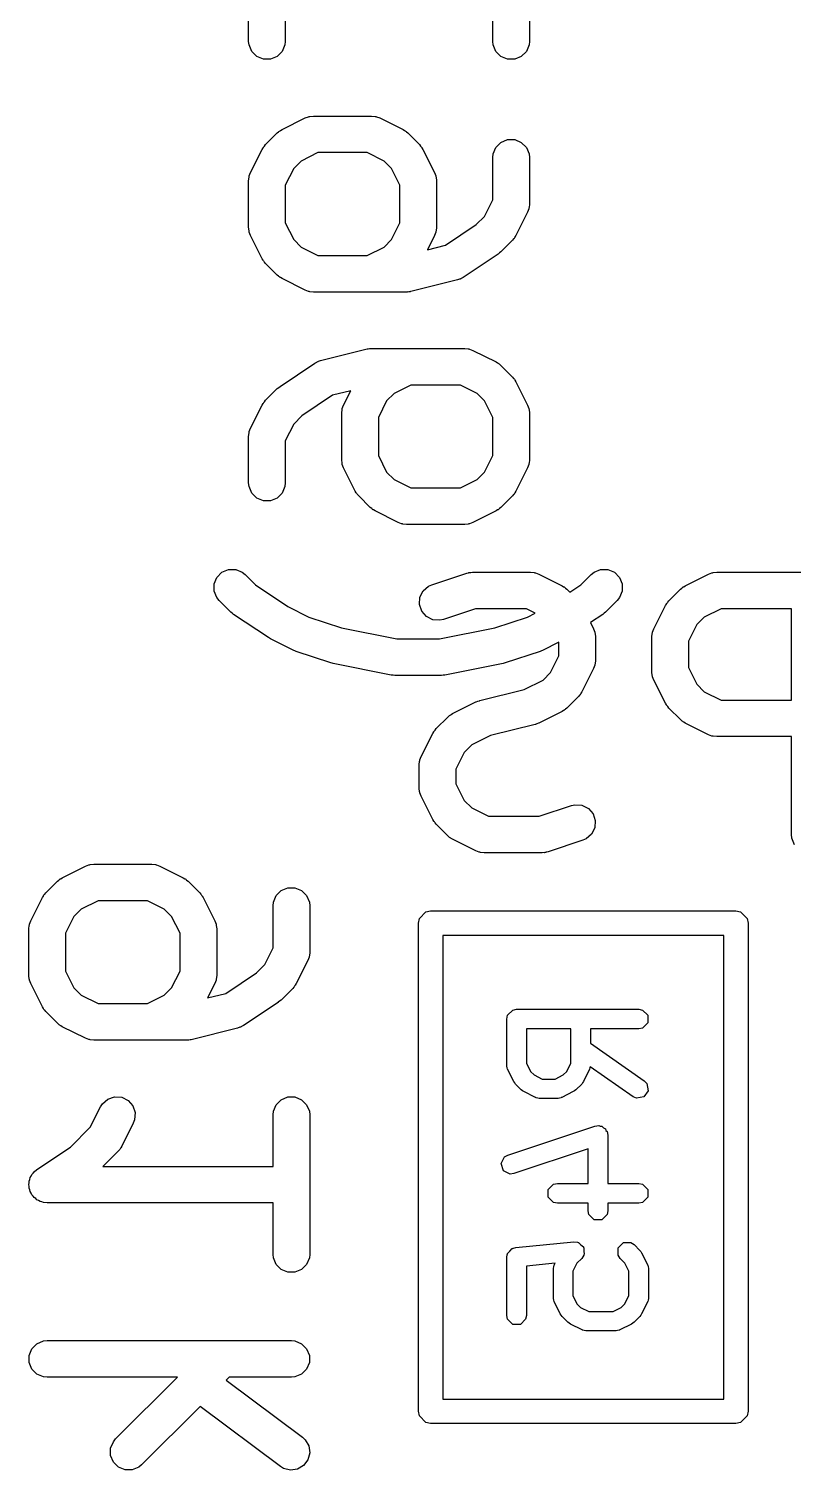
# Model space of a CAD drawing. Header units: inches. Extents: x -2.1 to 1.75, y 0.25 to 2.74.
# Drawn here: x 0.9303 to 1.0535, y 1.2328 to 1.4654 of the extents above; entities that cross this region are included whole.
import ezdxf

# ---------------------------------------------------------------- set-up
doc = ezdxf.new("R2010")
doc.units = ezdxf.units.IN
doc.header["$MEASUREMENT"] = 0
doc.layers.add('BLACK', color=250, linetype='CONTINUOUS')

msp = doc.modelspace()

# ---------------------------------------------------------------- linework, layer by layer
at = {"layer": 'BLACK', "linetype": 'CONTINUOUS'}
for p, q in [((0.9657, 1.46333), (0.9657, 1.48208)), ((1.01098, 1.48208), (1.01098, 1.46333)), ((0.97161, 1.47913), (0.97161, 1.46333)), ((1.00507, 1.46333), (1.00507, 1.47913)), ((0.96576, 1.46276), (0.9657, 1.46333)), ((0.9662, 1.46169), (0.96576, 1.46276)), ((0.97155, 1.46276), (0.97111, 1.46169)), ((0.97161, 1.46333), (0.97155, 1.46276)), ((1.00513, 1.46276), (1.00507, 1.46333)), ((1.00557, 1.46169), (1.00513, 1.46276)), ((1.01092, 1.46276), (1.01048, 1.46169)), ((1.01098, 1.46333), (1.01092, 1.46276)), ((0.96701, 1.46088), (0.9662, 1.46169)), ((0.96808, 1.46044), (0.96701, 1.46088)), ((0.96923, 1.46044), (0.96808, 1.46044)), ((0.97029, 1.46088), (0.96923, 1.46044)), ((0.97111, 1.46169), (0.97029, 1.46088)), ((1.00638, 1.46088), (1.00557, 1.46169)), ((1.00745, 1.46044), (1.00638, 1.46088)), ((1.0086, 1.46044), (1.00745, 1.46044)), ((1.00966, 1.46088), (1.0086, 1.46044)), ((1.01048, 1.46169), (1.00966, 1.46088)), ((0.97483, 1.45098), (0.97537, 1.45118)), ((0.97537, 1.45118), (0.97548, 1.45119)), ((0.97548, 1.45119), (0.97558, 1.45123)), ((0.97558, 1.45123), (0.97615, 1.45129)), ((0.97615, 1.45129), (0.98553, 1.45129)), ((0.98553, 1.45129), (0.9861, 1.45123)), ((0.9861, 1.45123), (0.9862, 1.45119)), ((0.9862, 1.45119), (0.98631, 1.45118)), ((0.98631, 1.45118), (0.98685, 1.45098)), ((0.97054, 1.44874), (0.97059, 1.44879)), ((0.97059, 1.44879), (0.97068, 1.44885)), ((0.97068, 1.44885), (0.97076, 1.44892)), ((0.97076, 1.44892), (0.97084, 1.44895)), ((0.97084, 1.44895), (0.97108, 1.4491)), ((0.97108, 1.4491), (0.97483, 1.45098)), ((0.98685, 1.45098), (0.9906, 1.4491)), ((0.9906, 1.4491), (0.99085, 1.44895)), ((0.99085, 1.44895), (0.99092, 1.44892)), ((0.99092, 1.44892), (0.991, 1.44885)), ((0.991, 1.44885), (0.99109, 1.44879)), ((0.99109, 1.44879), (0.99114, 1.44874)), ((0.9682, 1.4464), (0.96826, 1.44645)), ((0.96826, 1.44645), (0.96844, 1.44667)), ((0.96844, 1.44667), (0.97032, 1.44855)), ((0.97032, 1.44855), (0.97054, 1.44874)), ((0.99114, 1.44874), (0.99136, 1.44855)), ((0.99136, 1.44855), (0.99324, 1.44667)), ((0.99324, 1.44667), (0.99343, 1.44645)), ((0.99343, 1.44645), (0.99348, 1.4464)), ((1.00557, 1.44623), (1.00638, 1.44704)), ((1.00638, 1.44704), (1.00745, 1.44748)), ((1.00745, 1.44748), (1.0086, 1.44748)), ((1.0086, 1.44748), (1.00966, 1.44704)), ((1.00966, 1.44704), (1.01048, 1.44623)), ((0.96601, 1.44216), (0.96789, 1.44591)), ((0.96789, 1.44591), (0.96804, 1.44616)), ((0.96804, 1.44616), (0.96807, 1.44623)), ((0.96807, 1.44623), (0.96814, 1.44631)), ((0.96814, 1.44631), (0.9682, 1.4464)), ((0.97685, 1.44538), (0.97415, 1.44403)), ((0.98483, 1.44538), (0.97685, 1.44538)), ((0.98753, 1.44403), (0.98483, 1.44538)), ((0.99348, 1.4464), (0.99354, 1.44631)), ((0.99354, 1.44631), (0.99361, 1.44623)), ((0.99361, 1.44623), (0.99364, 1.44616)), ((0.99364, 1.44616), (0.99379, 1.44591)), ((0.99379, 1.44591), (0.99567, 1.44216)), ((1.00507, 1.44459), (1.00513, 1.44516)), ((1.00507, 1.43778), (1.00507, 1.44459)), ((1.00513, 1.44516), (1.00557, 1.44623)), ((1.01048, 1.44623), (1.01092, 1.44516)), ((1.01092, 1.44516), (1.01098, 1.44459)), ((1.01098, 1.44459), (1.01098, 1.43709)), ((0.96581, 1.44162), (0.96601, 1.44216)), ((0.97296, 1.44284), (0.97161, 1.44014)), ((0.97415, 1.44403), (0.97296, 1.44284)), ((0.98872, 1.44284), (0.98753, 1.44403)), ((0.99007, 1.44014), (0.98872, 1.44284)), ((0.99567, 1.44216), (0.99587, 1.44162)), ((0.9657, 1.44084), (0.96576, 1.44141)), ((0.9657, 1.43334), (0.9657, 1.44084)), ((0.96576, 1.44141), (0.9658, 1.44151)), ((0.9658, 1.44151), (0.96581, 1.44162)), ((0.97161, 1.44014), (0.97161, 1.43404)), ((0.99007, 1.43404), (0.99007, 1.44014)), ((0.99587, 1.44162), (0.99588, 1.44151)), ((0.99588, 1.44151), (0.99592, 1.44141)), ((0.99592, 1.44141), (0.99598, 1.44084)), ((0.99598, 1.44084), (0.99598, 1.43334)), ((1.00372, 1.43509), (1.00507, 1.43778)), ((1.00239, 1.43376), (1.00372, 1.43509)), ((1.01067, 1.43577), (1.00879, 1.43202)), ((1.01087, 1.43631), (1.01067, 1.43577)), ((1.01088, 1.43641), (1.01087, 1.43631)), ((1.01092, 1.43651), (1.01088, 1.43641)), ((1.01098, 1.43709), (1.01092, 1.43651)), ((0.96576, 1.43276), (0.9657, 1.43334)), ((0.9658, 1.43266), (0.96576, 1.43276)), ((0.96581, 1.43256), (0.9658, 1.43266)), ((0.96601, 1.43202), (0.96581, 1.43256)), ((0.97161, 1.43404), (0.97296, 1.43134)), ((0.98872, 1.43134), (0.99007, 1.43404)), ((0.99587, 1.43256), (0.99567, 1.43202)), ((0.99588, 1.43266), (0.99587, 1.43256)), ((0.99592, 1.43276), (0.99588, 1.43266)), ((0.99598, 1.43334), (0.99592, 1.43276)), ((0.99744, 1.43045), (1.00239, 1.43376)), ((0.96789, 1.42827), (0.96601, 1.43202)), ((0.97296, 1.43134), (0.97415, 1.43014)), ((0.97415, 1.43014), (0.97685, 1.42879)), ((0.98483, 1.42879), (0.98753, 1.43014)), ((0.98753, 1.43014), (0.98872, 1.43134)), ((0.99567, 1.43202), (0.99452, 1.42972)), ((0.99452, 1.42972), (0.99744, 1.43045)), ((1.00824, 1.43125), (1.00636, 1.42938)), ((1.00842, 1.43148), (1.00824, 1.43125)), ((1.00848, 1.43153), (1.00842, 1.43148)), ((1.00854, 1.43162), (1.00848, 1.43153)), ((1.0086, 1.4317), (1.00854, 1.43162)), ((1.00863, 1.43177), (1.0086, 1.4317)), ((1.00879, 1.43202), (1.00863, 1.43177)), ((0.96804, 1.42802), (0.96789, 1.42827)), ((0.96807, 1.42795), (0.96804, 1.42802)), ((0.96814, 1.42787), (0.96807, 1.42795)), ((0.9682, 1.42778), (0.96814, 1.42787)), ((0.97685, 1.42879), (0.98483, 1.42879)), ((1.00591, 1.42901), (1.00029, 1.42526)), ((1.00592, 1.42901), (1.00591, 1.42901)), ((1.00591, 1.42901), (1.00591, 1.42901)), ((1.00613, 1.42919), (1.00592, 1.42901)), ((1.00636, 1.42937), (1.00613, 1.42919)), ((1.00636, 1.42938), (1.00636, 1.42937)), ((1.00636, 1.42937), (1.00636, 1.42937)), ((0.96826, 1.42773), (0.9682, 1.42778)), ((0.96844, 1.4275), (0.96826, 1.42773)), ((0.97032, 1.42563), (0.96844, 1.4275)), ((0.97054, 1.42544), (0.97032, 1.42563)), ((0.97059, 1.42538), (0.97054, 1.42544)), ((0.97068, 1.42533), (0.97059, 1.42538)), ((0.97076, 1.42526), (0.97068, 1.42533)), ((0.97084, 1.42523), (0.97076, 1.42526)), ((0.97108, 1.42507), (0.97084, 1.42523)), ((0.97483, 1.4232), (0.97108, 1.42507)), ((0.97537, 1.42299), (0.97483, 1.4232)), ((0.99937, 1.42485), (0.99187, 1.42297)), ((0.99971, 1.42497), (0.99937, 1.42485)), ((0.99978, 1.42498), (0.99971, 1.42497)), ((0.99984, 1.42502), (0.99978, 1.42498)), ((0.99991, 1.42504), (0.99984, 1.42502)), ((0.99997, 1.42509), (0.99991, 1.42504)), ((1.00029, 1.42526), (0.99997, 1.42509)), ((0.97548, 1.42298), (0.97537, 1.42299)), ((0.97558, 1.42294), (0.97548, 1.42298)), ((0.97615, 1.42289), (0.97558, 1.42294)), ((0.99115, 1.42289), (0.97615, 1.42289)), ((0.99125, 1.4229), (0.99115, 1.42289)), ((0.99129, 1.42289), (0.99125, 1.4229)), ((0.99151, 1.42292), (0.99129, 1.42289)), ((0.99173, 1.42294), (0.99151, 1.42292)), ((0.99177, 1.42296), (0.99173, 1.42294)), ((0.99187, 1.42297), (0.99177, 1.42296)), ((0.97639, 1.41142), (0.97671, 1.41159)), ((0.97671, 1.41159), (0.97677, 1.41164)), ((0.97677, 1.41164), (0.97684, 1.41166)), ((0.97684, 1.41166), (0.9769, 1.4117)), ((0.9769, 1.4117), (0.97697, 1.41171)), ((0.97697, 1.41171), (0.97731, 1.41183)), ((0.97731, 1.41183), (0.98481, 1.41371)), ((0.98481, 1.41371), (0.98491, 1.41372)), ((0.98491, 1.41372), (0.98495, 1.41374)), ((0.98495, 1.41374), (0.98517, 1.41376)), ((0.98517, 1.41376), (0.98538, 1.41379)), ((0.98538, 1.41379), (0.98543, 1.41378)), ((0.98543, 1.41378), (0.98553, 1.41379)), ((0.98553, 1.41379), (1.00053, 1.41379)), ((1.00053, 1.41379), (1.0011, 1.41374)), ((1.0011, 1.41374), (1.0012, 1.4137)), ((1.0012, 1.4137), (1.00131, 1.41369)), ((1.00131, 1.41369), (1.00185, 1.41348)), ((1.00185, 1.41348), (1.0056, 1.41161)), ((1.0056, 1.41161), (1.00584, 1.41145)), ((0.97077, 1.40767), (0.97639, 1.41142)), ((1.00584, 1.41145), (1.00592, 1.41142)), ((1.00592, 1.41142), (1.006, 1.41135)), ((1.006, 1.41135), (1.00609, 1.4113)), ((1.00609, 1.4113), (1.00614, 1.41124)), ((1.00614, 1.41124), (1.00636, 1.41105)), ((1.00636, 1.41105), (1.00824, 1.40918)), ((0.96844, 1.40543), (0.97032, 1.4073)), ((0.97032, 1.40731), (0.97055, 1.40749)), ((0.97032, 1.4073), (0.97032, 1.40731)), ((0.97032, 1.40731), (0.97032, 1.40731)), ((0.97055, 1.40749), (0.97076, 1.40767)), ((0.97076, 1.40767), (0.97076, 1.40767)), ((0.97076, 1.40767), (0.97077, 1.40767)), ((0.98216, 1.40695), (0.97924, 1.40623)), ((0.98101, 1.40466), (0.98216, 1.40695)), ((0.99185, 1.40789), (0.98915, 1.40654)), ((0.99983, 1.40789), (0.99185, 1.40789)), ((1.00253, 1.40654), (0.99983, 1.40789)), ((1.00824, 1.40918), (1.00842, 1.40895)), ((1.00842, 1.40895), (1.00848, 1.4089)), ((1.00848, 1.4089), (1.00854, 1.40881)), ((1.00854, 1.40881), (1.0086, 1.40873)), ((1.0086, 1.40873), (1.00863, 1.40866)), ((1.00863, 1.40866), (1.00879, 1.40841)), ((1.00879, 1.40841), (1.01067, 1.40466)), ((0.96601, 1.40091), (0.96789, 1.40466)), ((0.96789, 1.40466), (0.96804, 1.40491)), ((0.96804, 1.40491), (0.96807, 1.40498)), ((0.96807, 1.40498), (0.96814, 1.40506)), ((0.96814, 1.40506), (0.9682, 1.40515)), ((0.9682, 1.40515), (0.96826, 1.4052)), ((0.96826, 1.4052), (0.96844, 1.40543)), ((0.97924, 1.40623), (0.97428, 1.40292)), ((0.9808, 1.40412), (0.98101, 1.40466)), ((0.98795, 1.40534), (0.98661, 1.40264)), ((0.98915, 1.40654), (0.98795, 1.40534)), ((1.00372, 1.40534), (1.00253, 1.40654)), ((1.00507, 1.40264), (1.00372, 1.40534)), ((1.01067, 1.40466), (1.01087, 1.40412)), ((0.97428, 1.40292), (0.97296, 1.40159)), ((0.9807, 1.40334), (0.98076, 1.40392)), ((0.9807, 1.39584), (0.9807, 1.40334)), ((0.98076, 1.40392), (0.9808, 1.40402)), ((0.9808, 1.40402), (0.9808, 1.40412)), ((0.98661, 1.40264), (0.98661, 1.39654)), ((1.00507, 1.39654), (1.00507, 1.40264)), ((1.01087, 1.40412), (1.01088, 1.40402)), ((1.01088, 1.40402), (1.01092, 1.40392)), ((1.01092, 1.40392), (1.01098, 1.40334)), ((1.01098, 1.40334), (1.01098, 1.39584)), ((0.9657, 1.39959), (0.96576, 1.40017)), ((0.96576, 1.40017), (0.9658, 1.40027)), ((0.9658, 1.40027), (0.96581, 1.40037)), ((0.96581, 1.40037), (0.96601, 1.40091)), ((0.97296, 1.40159), (0.97161, 1.3989)), ((0.9657, 1.39209), (0.9657, 1.39959)), ((0.97161, 1.3989), (0.97161, 1.39209)), ((0.98076, 1.39527), (0.9807, 1.39584)), ((0.9808, 1.39517), (0.98076, 1.39527)), ((0.98661, 1.39654), (0.98795, 1.39384)), ((1.00372, 1.39384), (1.00507, 1.39654)), ((1.01092, 1.39527), (1.01088, 1.39517)), ((1.01098, 1.39584), (1.01092, 1.39527)), ((0.9808, 1.39506), (0.9808, 1.39517)), ((0.98101, 1.39452), (0.9808, 1.39506)), ((0.98289, 1.39077), (0.98101, 1.39452)), ((0.98795, 1.39384), (0.98915, 1.39265)), ((1.00253, 1.39265), (1.00372, 1.39384)), ((1.01067, 1.39452), (1.00879, 1.39077)), ((1.01087, 1.39506), (1.01067, 1.39452)), ((1.01088, 1.39517), (1.01087, 1.39506)), ((0.96576, 1.39152), (0.9657, 1.39209)), ((0.9662, 1.39045), (0.96576, 1.39152)), ((0.97155, 1.39152), (0.97111, 1.39045)), ((0.97161, 1.39209), (0.97155, 1.39152)), ((0.98304, 1.39052), (0.98289, 1.39077)), ((0.98915, 1.39265), (0.99185, 1.3913)), ((0.99185, 1.3913), (0.99983, 1.3913)), ((0.99983, 1.3913), (1.00253, 1.39265)), ((1.00879, 1.39077), (1.00863, 1.39052)), ((0.96701, 1.38964), (0.9662, 1.39045)), ((0.96808, 1.3892), (0.96701, 1.38964)), ((0.96923, 1.3892), (0.96808, 1.3892)), ((0.97029, 1.38964), (0.96923, 1.3892)), ((0.97111, 1.39045), (0.97029, 1.38964)), ((0.98307, 1.39045), (0.98304, 1.39052)), ((0.98314, 1.39037), (0.98307, 1.39045)), ((0.98319, 1.39028), (0.98314, 1.39037)), ((0.98325, 1.39023), (0.98319, 1.39028)), ((0.98344, 1.39001), (0.98325, 1.39023)), ((0.98531, 1.38813), (0.98344, 1.39001)), ((1.00824, 1.39001), (1.00636, 1.38813)), ((1.00842, 1.39023), (1.00824, 1.39001)), ((1.00848, 1.39028), (1.00842, 1.39023)), ((1.00854, 1.39037), (1.00848, 1.39028)), ((1.0086, 1.39045), (1.00854, 1.39037)), ((1.00863, 1.39052), (1.0086, 1.39045)), ((0.98554, 1.38794), (0.98531, 1.38813)), ((0.98559, 1.38789), (0.98554, 1.38794)), ((0.98568, 1.38783), (0.98559, 1.38789)), ((0.98576, 1.38776), (0.98568, 1.38783)), ((0.98583, 1.38773), (0.98576, 1.38776)), ((0.98608, 1.38758), (0.98583, 1.38773)), ((0.98983, 1.3857), (0.98608, 1.38758)), ((1.0056, 1.38758), (1.00185, 1.3857)), ((1.00584, 1.38773), (1.0056, 1.38758)), ((1.00592, 1.38776), (1.00584, 1.38773)), ((1.006, 1.38783), (1.00592, 1.38776)), ((1.00609, 1.38789), (1.006, 1.38783)), ((1.00614, 1.38794), (1.00609, 1.38789)), ((1.00636, 1.38813), (1.00614, 1.38794)), ((0.99037, 1.3855), (0.98983, 1.3857)), ((0.99048, 1.38549), (0.99037, 1.3855)), ((0.99058, 1.38545), (0.99048, 1.38549)), ((0.99115, 1.38539), (0.99058, 1.38545)), ((1.00053, 1.38539), (0.99115, 1.38539)), ((1.0011, 1.38545), (1.00053, 1.38539)), ((1.0012, 1.38549), (1.0011, 1.38545)), ((1.00131, 1.3855), (1.0012, 1.38549)), ((1.00185, 1.3857), (1.00131, 1.3855)), ((0.96013, 1.3758), (0.96057, 1.37686)), ((0.96057, 1.37686), (0.96139, 1.37768)), ((0.96139, 1.37768), (0.96245, 1.37812)), ((0.96245, 1.37812), (0.96361, 1.37812)), ((0.96361, 1.37812), (0.96467, 1.37768)), ((0.96467, 1.37768), (0.96512, 1.37731)), ((0.96512, 1.37731), (0.96679, 1.37564)), ((0.99523, 1.37566), (1.00085, 1.37753)), ((1.00085, 1.37753), (1.00114, 1.3776)), ((1.00114, 1.3776), (1.00121, 1.37763)), ((1.00121, 1.37763), (1.00132, 1.37764)), ((1.00132, 1.37764), (1.00142, 1.37766)), ((1.00142, 1.37766), (1.0015, 1.37766)), ((1.0015, 1.37766), (1.00179, 1.37768)), ((1.00179, 1.37768), (1.01116, 1.37768)), ((1.01116, 1.37768), (1.01174, 1.37763)), ((1.01174, 1.37763), (1.01184, 1.37759)), ((1.01184, 1.37759), (1.01194, 1.37758)), ((1.01194, 1.37758), (1.01248, 1.37737)), ((1.01248, 1.37737), (1.01623, 1.3755)), ((1.01927, 1.37564), (1.02093, 1.37731)), ((1.02093, 1.37731), (1.02138, 1.37768)), ((1.02138, 1.37768), (1.02245, 1.37812)), ((1.02245, 1.37812), (1.0236, 1.37812)), ((1.0236, 1.37812), (1.02466, 1.37768)), ((1.02466, 1.37768), (1.02548, 1.37686)), ((1.02548, 1.37686), (1.02592, 1.3758)), ((1.03609, 1.3755), (1.03984, 1.37737)), ((1.03984, 1.37737), (1.04038, 1.37758)), ((1.04038, 1.37758), (1.04048, 1.37759)), ((1.04048, 1.37759), (1.04058, 1.37763)), ((1.04058, 1.37763), (1.04116, 1.37768)), ((1.04116, 1.37768), (1.05616, 1.37768)), ((0.96013, 1.37464), (0.96013, 1.3758)), ((0.96057, 1.37358), (0.96013, 1.37464)), ((0.96679, 1.37564), (0.97201, 1.37215)), ((0.99332, 1.37364), (0.99383, 1.37467)), ((0.99383, 1.37467), (0.9947, 1.37542)), ((0.9947, 1.37542), (0.99523, 1.37566)), ((1.01623, 1.3755), (1.01648, 1.37534)), ((1.01648, 1.37534), (1.01655, 1.37531)), ((1.01655, 1.37531), (1.01663, 1.37525)), ((1.01663, 1.37525), (1.01672, 1.37519)), ((1.01672, 1.37519), (1.01677, 1.37513)), ((1.01677, 1.37513), (1.017, 1.37494)), ((1.017, 1.37494), (1.01749, 1.37446)), ((1.01749, 1.37446), (1.01927, 1.37564)), ((1.02592, 1.37464), (1.02548, 1.37358)), ((1.02592, 1.3758), (1.02592, 1.37464)), ((1.03345, 1.37307), (1.03532, 1.37494)), ((1.03532, 1.37494), (1.03555, 1.37513)), ((1.03555, 1.37513), (1.0356, 1.37519)), ((1.0356, 1.37519), (1.03569, 1.37525)), ((1.03569, 1.37525), (1.03577, 1.37531)), ((1.03577, 1.37531), (1.03584, 1.37534)), ((1.03584, 1.37534), (1.03609, 1.3755)), ((0.96094, 1.37313), (0.96057, 1.37358)), ((0.96282, 1.37126), (0.96094, 1.37313)), ((0.97201, 1.37215), (0.97541, 1.37046)), ((0.99323, 1.37249), (0.99332, 1.37364)), ((0.9936, 1.37139), (0.99323, 1.37249)), ((1.02511, 1.37313), (1.02324, 1.37126)), ((1.02548, 1.37358), (1.02511, 1.37313)), ((1.03102, 1.36855), (1.03289, 1.3723)), ((1.03289, 1.3723), (1.03305, 1.37255)), ((1.03305, 1.37255), (1.03308, 1.37262)), ((1.03308, 1.37262), (1.03315, 1.3727)), ((1.03315, 1.3727), (1.0332, 1.37279)), ((1.0332, 1.37279), (1.03326, 1.37284)), ((1.03326, 1.37284), (1.03345, 1.37307)), ((0.96305, 1.37107), (0.96282, 1.37126)), ((0.96282, 1.37126), (0.96282, 1.37126)), ((0.96282, 1.37126), (0.96282, 1.37126)), ((0.96326, 1.37089), (0.96305, 1.37107)), ((0.96327, 1.37089), (0.96326, 1.37089)), ((0.96889, 1.36714), (0.96327, 1.37089)), ((0.96327, 1.37089), (0.96327, 1.37089)), ((0.97541, 1.37046), (0.98066, 1.36871)), ((0.99435, 1.37052), (0.9936, 1.37139)), ((0.99538, 1.37001), (0.99435, 1.37052)), ((0.99653, 1.36993), (0.99538, 1.37001)), ((0.9971, 1.37006), (0.99653, 1.36993)), ((1.00227, 1.37178), (0.9971, 1.37006)), ((1.01047, 1.37178), (1.00227, 1.37178)), ((1.00539, 1.36871), (1.01064, 1.37046)), ((1.01188, 1.37107), (1.01047, 1.37178)), ((1.01064, 1.37046), (1.01188, 1.37107)), ((1.02279, 1.37089), (1.0208, 1.36956)), ((1.023, 1.37107), (1.02279, 1.37089)), ((1.02279, 1.37089), (1.02279, 1.37089)), ((1.02279, 1.37089), (1.02279, 1.37089)), ((1.02323, 1.37126), (1.023, 1.37107)), ((1.02324, 1.37126), (1.02323, 1.37126)), ((1.02323, 1.37126), (1.02323, 1.37126)), ((1.03916, 1.37043), (1.03796, 1.36923)), ((1.04186, 1.37178), (1.03916, 1.37043)), ((1.0532, 1.37178), (1.04186, 1.37178)), ((1.0532, 1.35706), (1.0532, 1.37178)), ((0.98066, 1.36871), (0.98957, 1.36692)), ((0.99648, 1.36692), (1.00539, 1.36871)), ((1.0208, 1.36956), (1.0213, 1.36855)), ((1.0213, 1.36855), (1.02151, 1.36801)), ((1.02151, 1.36801), (1.02152, 1.36791)), ((1.02152, 1.36791), (1.02156, 1.36781)), ((1.02156, 1.36781), (1.02161, 1.36723)), ((1.03071, 1.36723), (1.03076, 1.36781)), ((1.03076, 1.36781), (1.0308, 1.36791)), ((1.0308, 1.36791), (1.03081, 1.36801)), ((1.03081, 1.36801), (1.03102, 1.36855)), ((1.03796, 1.36923), (1.03661, 1.36654)), ((0.96905, 1.36705), (0.96889, 1.36714)), ((0.96921, 1.36695), (0.96905, 1.36705)), ((0.97296, 1.36508), (0.96921, 1.36695)), ((0.97315, 1.36501), (0.97296, 1.36508)), ((0.98957, 1.36692), (0.99648, 1.36692)), ((1.01309, 1.36508), (1.0129, 1.36501)), ((1.01571, 1.36639), (1.01309, 1.36508)), ((1.01571, 1.36418), (1.01571, 1.36639)), ((1.02161, 1.36723), (1.02161, 1.36348)), ((1.03071, 1.36161), (1.03071, 1.36723)), ((1.03661, 1.36654), (1.03661, 1.36231)), ((0.97334, 1.36492), (0.97315, 1.36501)), ((0.97897, 1.36305), (0.97334, 1.36492)), ((0.97915, 1.363), (0.97897, 1.36305)), ((0.97932, 1.36295), (0.97915, 1.363)), ((0.9887, 1.36108), (0.97932, 1.36295)), ((1.00673, 1.36295), (0.99735, 1.36108)), ((1.0069, 1.363), (1.00673, 1.36295)), ((1.00708, 1.36305), (1.0069, 1.363)), ((1.01271, 1.36492), (1.00708, 1.36305)), ((1.0129, 1.36501), (1.01271, 1.36492)), ((1.01436, 1.36148), (1.01571, 1.36418)), ((1.02151, 1.3627), (1.0213, 1.36216)), ((1.02152, 1.36281), (1.02151, 1.3627)), ((1.02156, 1.36291), (1.02152, 1.36281)), ((1.02161, 1.36348), (1.02156, 1.36291)), ((0.98898, 1.36105), (0.9887, 1.36108)), ((0.9887, 1.36108), (0.9887, 1.36108)), ((0.9887, 1.36108), (0.9887, 1.36108)), ((0.98927, 1.36102), (0.98898, 1.36105)), ((0.98928, 1.36102), (0.98927, 1.36102)), ((0.98927, 1.36102), (0.98927, 1.36102)), ((0.99678, 1.36102), (0.98928, 1.36102)), ((0.99707, 1.36105), (0.99678, 1.36102)), ((0.99678, 1.36102), (0.99678, 1.36102)), ((0.99678, 1.36102), (0.99678, 1.36102)), ((0.99735, 1.36108), (0.99707, 1.36105)), ((0.99735, 1.36108), (0.99735, 1.36108)), ((0.99735, 1.36108), (0.99735, 1.36108)), ((1.01316, 1.36029), (1.01436, 1.36148)), ((1.0213, 1.36216), (1.01943, 1.35841)), ((1.03076, 1.36103), (1.03071, 1.36161)), ((1.0308, 1.36093), (1.03076, 1.36103)), ((1.03081, 1.36083), (1.0308, 1.36093)), ((1.03102, 1.36029), (1.03081, 1.36083)), ((1.03661, 1.36231), (1.03796, 1.35961)), ((1.00295, 1.35697), (1.01013, 1.35877)), ((1.01013, 1.35877), (1.01316, 1.36029)), ((1.01924, 1.35809), (1.01918, 1.35801)), ((1.01927, 1.35816), (1.01924, 1.35809)), ((1.01943, 1.35841), (1.01927, 1.35816)), ((1.03289, 1.35654), (1.03102, 1.36029)), ((1.03796, 1.35961), (1.03916, 1.35841)), ((1.03916, 1.35841), (1.04186, 1.35706)), ((0.99859, 1.35488), (1.00234, 1.35675)), ((1.00234, 1.35675), (1.00238, 1.35677)), ((1.00238, 1.35677), (1.0024, 1.35678)), ((1.0024, 1.35678), (1.00264, 1.35687)), ((1.00264, 1.35687), (1.00288, 1.35696)), ((1.00288, 1.35696), (1.0029, 1.35696)), ((1.0029, 1.35696), (1.00295, 1.35697)), ((1.017, 1.35577), (1.01677, 1.35559)), ((1.01887, 1.35765), (1.017, 1.35577)), ((1.01906, 1.35787), (1.01887, 1.35765)), ((1.01912, 1.35792), (1.01906, 1.35787)), ((1.01918, 1.35801), (1.01912, 1.35792)), ((1.03305, 1.35629), (1.03289, 1.35654)), ((1.03308, 1.35622), (1.03305, 1.35629)), ((1.03315, 1.35614), (1.03308, 1.35622)), ((1.0332, 1.35605), (1.03315, 1.35614)), ((1.03326, 1.356), (1.0332, 1.35605)), ((1.03345, 1.35577), (1.03326, 1.356)), ((1.03532, 1.3539), (1.03345, 1.35577)), ((1.04186, 1.35706), (1.0532, 1.35706)), ((0.99595, 1.35245), (0.99783, 1.35432)), ((0.99783, 1.35432), (0.99805, 1.35451)), ((0.99805, 1.35451), (0.9981, 1.35457)), ((0.9981, 1.35457), (0.99819, 1.35462)), ((0.99819, 1.35462), (0.99827, 1.35469)), ((0.99827, 1.35469), (0.99835, 1.35472)), ((0.99835, 1.35472), (0.99859, 1.35488)), ((1.01623, 1.35522), (1.01248, 1.35334)), ((1.01648, 1.35537), (1.01623, 1.35522)), ((1.01655, 1.3554), (1.01648, 1.35537)), ((1.01663, 1.35547), (1.01655, 1.3554)), ((1.01672, 1.35553), (1.01663, 1.35547)), ((1.01677, 1.35559), (1.01672, 1.35553)), ((1.03555, 1.35371), (1.03532, 1.3539)), ((1.0356, 1.35365), (1.03555, 1.35371)), ((1.03569, 1.3536), (1.0356, 1.35365)), ((1.03577, 1.35353), (1.03569, 1.3536)), ((1.03584, 1.3535), (1.03577, 1.35353)), ((1.03609, 1.35334), (1.03584, 1.3535)), ((0.99352, 1.34793), (0.9954, 1.35168)), ((0.9954, 1.35168), (0.99555, 1.35193)), ((0.99555, 1.35193), (0.99558, 1.352)), ((0.99558, 1.352), (0.99565, 1.35208)), ((0.99565, 1.35208), (0.99571, 1.35217)), ((0.99571, 1.35217), (0.99577, 1.35222)), ((0.99577, 1.35222), (0.99595, 1.35245)), ((1.00469, 1.35132), (1.00166, 1.34981)), ((1.01188, 1.35312), (1.00469, 1.35132)), ((1.01192, 1.35313), (1.01188, 1.35312)), ((1.01194, 1.35314), (1.01192, 1.35313)), ((1.01218, 1.35323), (1.01194, 1.35314)), ((1.01242, 1.35331), (1.01218, 1.35323)), ((1.01244, 1.35333), (1.01242, 1.35331)), ((1.01248, 1.35334), (1.01244, 1.35333)), ((1.03984, 1.35147), (1.03609, 1.35334)), ((1.04038, 1.35126), (1.03984, 1.35147)), ((1.04048, 1.35125), (1.04038, 1.35126)), ((1.04058, 1.35121), (1.04048, 1.35125)), ((1.04116, 1.35116), (1.04058, 1.35121)), ((1.0532, 1.35116), (1.04116, 1.35116)), ((1.0532, 1.33536), (1.0532, 1.35116)), ((1.00166, 1.34981), (1.00047, 1.34861)), ((0.99321, 1.34661), (0.99327, 1.34719)), ((0.99321, 1.34286), (0.99321, 1.34661)), ((0.99327, 1.34719), (0.99331, 1.34728)), ((0.99331, 1.34728), (0.99332, 1.34739)), ((0.99332, 1.34739), (0.99352, 1.34793)), ((1.00047, 1.34861), (0.99912, 1.34591)), ((0.99912, 1.34591), (0.99912, 1.34356)), ((0.99327, 1.34228), (0.99321, 1.34286)), ((0.99331, 1.34219), (0.99327, 1.34228)), ((0.99332, 1.34208), (0.99331, 1.34219)), ((0.99352, 1.34154), (0.99332, 1.34208)), ((0.99912, 1.34356), (1.00047, 1.34086)), ((0.9954, 1.33779), (0.99352, 1.34154)), ((1.00047, 1.34086), (1.00166, 1.33966)), ((1.00166, 1.33966), (1.00436, 1.33831)), ((1.01256, 1.33831), (1.01773, 1.34004)), ((1.01773, 1.34004), (1.01829, 1.34017)), ((1.01829, 1.34017), (1.01944, 1.34008)), ((1.01944, 1.34008), (1.02047, 1.33957)), ((1.02047, 1.33957), (1.02123, 1.3387)), ((0.99555, 1.33754), (0.9954, 1.33779)), ((0.99558, 1.33747), (0.99555, 1.33754)), ((0.99565, 1.33739), (0.99558, 1.33747)), ((0.99571, 1.3373), (0.99565, 1.33739)), ((0.99577, 1.33725), (0.99571, 1.3373)), ((0.99595, 1.33702), (0.99577, 1.33725)), ((1.00436, 1.33831), (1.01256, 1.33831)), ((1.02123, 1.3387), (1.02159, 1.33761)), ((1.02159, 1.33761), (1.02151, 1.33646)), ((0.99783, 1.33515), (0.99595, 1.33702)), ((0.99805, 1.33496), (0.99783, 1.33515)), ((0.9981, 1.3349), (0.99805, 1.33496)), ((0.99819, 1.33485), (0.9981, 1.3349)), ((0.99827, 1.33478), (0.99819, 1.33485)), ((1.02099, 1.33543), (1.02012, 1.33467)), ((1.02151, 1.33646), (1.02099, 1.33543)), ((1.05326, 1.33479), (1.0532, 1.33536)), ((0.99835, 1.33475), (0.99827, 1.33478)), ((0.99859, 1.3346), (0.99835, 1.33475)), ((1.00234, 1.33272), (0.99859, 1.3346)), ((1.00288, 1.33251), (1.00234, 1.33272)), ((1.00299, 1.33251), (1.00288, 1.33251)), ((1.00309, 1.33247), (1.00299, 1.33251)), ((1.00366, 1.33241), (1.00309, 1.33247)), ((1.01361, 1.33247), (1.01351, 1.33246)), ((1.01369, 1.3325), (1.01361, 1.33247)), ((1.01397, 1.33256), (1.01369, 1.3325)), ((1.0196, 1.33444), (1.01397, 1.33256)), ((1.02012, 1.33467), (1.0196, 1.33444)), ((1.0537, 1.33372), (1.05326, 1.33479)), ((0.93565, 1.32839), (0.9394, 1.33027)), ((0.9394, 1.33027), (0.93994, 1.33047)), ((0.93994, 1.33047), (0.94005, 1.33048)), ((0.94005, 1.33048), (0.94014, 1.33052)), ((0.94014, 1.33052), (0.94072, 1.33058)), ((0.94072, 1.33058), (0.95009, 1.33058)), ((0.95009, 1.33058), (0.95067, 1.33052)), ((0.95067, 1.33052), (0.95077, 1.33048)), ((0.95077, 1.33048), (0.95087, 1.33047)), ((0.95087, 1.33047), (0.95141, 1.33027)), ((0.95141, 1.33027), (0.95516, 1.32839)), ((1.01304, 1.33241), (1.00366, 1.33241)), ((1.01333, 1.33244), (1.01304, 1.33241)), ((1.01341, 1.33243), (1.01333, 1.33244)), ((1.01351, 1.33246), (1.01341, 1.33243)), ((0.93301, 1.32596), (0.93488, 1.32784)), ((0.93488, 1.32784), (0.93511, 1.32802)), ((0.93511, 1.32802), (0.93516, 1.32808)), ((0.93516, 1.32808), (0.93525, 1.32814)), ((0.93525, 1.32814), (0.93533, 1.32821)), ((0.93533, 1.32821), (0.9354, 1.32823)), ((0.9354, 1.32823), (0.93565, 1.32839)), ((0.95516, 1.32839), (0.95541, 1.32823)), ((0.95541, 1.32823), (0.95548, 1.32821)), ((0.95548, 1.32821), (0.95557, 1.32814)), ((0.95557, 1.32814), (0.95565, 1.32808)), ((0.95565, 1.32808), (0.95571, 1.32802)), ((0.95571, 1.32802), (0.95593, 1.32784)), ((0.95593, 1.32784), (0.95781, 1.32596)), ((0.93261, 1.32544), (0.93264, 1.32552)), ((0.93264, 1.32552), (0.93271, 1.3256)), ((0.93271, 1.3256), (0.93276, 1.32569)), ((0.93276, 1.32569), (0.93282, 1.32574)), ((0.93282, 1.32574), (0.93301, 1.32596)), ((0.95781, 1.32596), (0.95799, 1.32574)), ((0.95799, 1.32574), (0.95805, 1.32569)), ((0.95805, 1.32569), (0.95811, 1.3256)), ((0.95811, 1.3256), (0.95817, 1.32552)), ((0.95817, 1.32552), (0.9582, 1.32544)), ((0.9697, 1.32445), (0.97014, 1.32552)), ((0.97014, 1.32552), (0.97095, 1.32633)), ((0.97095, 1.32633), (0.97202, 1.32677)), ((0.97202, 1.32677), (0.97317, 1.32677)), ((0.97317, 1.32677), (0.97423, 1.32633)), ((0.97423, 1.32633), (0.97505, 1.32552)), ((0.97505, 1.32552), (0.97549, 1.32445)), ((0.93058, 1.32145), (0.93245, 1.3252)), ((0.93245, 1.3252), (0.93261, 1.32544)), ((0.93872, 1.32332), (0.93752, 1.32213)), ((0.94142, 1.32467), (0.93872, 1.32332)), ((0.9494, 1.32467), (0.94142, 1.32467)), ((0.95209, 1.32332), (0.9494, 1.32467)), ((0.95329, 1.32213), (0.95209, 1.32332)), ((0.9582, 1.32544), (0.95836, 1.3252)), ((0.95836, 1.3252), (0.96023, 1.32145)), ((0.96964, 1.32388), (0.9697, 1.32445)), ((0.96964, 1.31707), (0.96964, 1.32388)), ((0.97549, 1.32445), (0.97554, 1.32388)), ((0.97554, 1.32388), (0.97554, 1.31638)), ((0.93037, 1.32091), (0.93058, 1.32145)), ((0.93037, 1.3208), (0.93037, 1.32091)), ((0.93752, 1.32213), (0.93617, 1.31943)), ((0.95464, 1.31943), (0.95329, 1.32213)), ((0.96023, 1.32145), (0.96044, 1.32091)), ((0.96044, 1.32091), (0.96045, 1.3208)), ((0.99307, 1.32106), (0.99322, 1.32182)), ((0.99307, 1.24232), (0.99307, 1.32106)), ((0.99322, 1.32182), (0.99429, 1.32288)), ((0.99429, 1.32288), (0.99504, 1.32303)), ((0.99504, 1.32303), (1.04425, 1.32303)), ((1.04425, 1.32303), (1.04501, 1.32288)), ((1.04501, 1.32288), (1.04607, 1.32182)), ((1.04607, 1.32182), (1.04622, 1.32106)), ((1.04622, 1.32106), (1.04622, 1.24232)), ((0.93027, 1.32013), (0.93033, 1.3207)), ((0.93027, 1.31263), (0.93027, 1.32013)), ((0.93033, 1.3207), (0.93037, 1.3208)), ((0.93617, 1.31943), (0.93617, 1.31332)), ((0.95464, 1.31332), (0.95464, 1.31943)), ((0.96045, 1.3208), (0.96049, 1.3207)), ((0.96049, 1.3207), (0.96055, 1.32013)), ((0.96055, 1.32013), (0.96055, 1.31263)), ((0.99701, 1.31909), (0.99701, 1.24429)), ((1.04228, 1.31909), (0.99701, 1.31909)), ((1.04228, 1.24429), (1.04228, 1.31909)), ((0.96829, 1.31438), (0.96964, 1.31707)), ((0.97554, 1.31638), (0.97549, 1.3158)), ((0.96696, 1.31305), (0.96829, 1.31438)), ((0.97523, 1.31506), (0.97336, 1.31131)), ((0.97544, 1.3156), (0.97523, 1.31506)), ((0.97545, 1.3157), (0.97544, 1.3156)), ((0.97549, 1.3158), (0.97545, 1.3157)), ((0.93033, 1.31205), (0.93027, 1.31263)), ((0.93037, 1.31195), (0.93033, 1.31205)), ((0.93037, 1.31185), (0.93037, 1.31195)), ((0.93058, 1.31131), (0.93037, 1.31185)), ((0.93617, 1.31332), (0.93752, 1.31063)), ((0.95329, 1.31063), (0.95464, 1.31332)), ((0.96044, 1.31185), (0.96023, 1.31131)), ((0.96045, 1.31195), (0.96044, 1.31185)), ((0.96049, 1.31205), (0.96045, 1.31195)), ((0.96055, 1.31263), (0.96049, 1.31205)), ((0.96201, 1.30974), (0.96696, 1.31305)), ((0.93245, 1.30756), (0.93058, 1.31131)), ((0.93752, 1.31063), (0.93872, 1.30943)), ((0.93872, 1.30943), (0.94142, 1.30808)), ((0.9494, 1.30808), (0.95209, 1.30943)), ((0.95209, 1.30943), (0.95329, 1.31063)), ((0.96023, 1.31131), (0.95909, 1.30901)), ((0.95909, 1.30901), (0.96201, 1.30974)), ((0.9728, 1.31054), (0.97093, 1.30866)), ((0.97299, 1.31076), (0.9728, 1.31054)), ((0.97305, 1.31082), (0.97299, 1.31076)), ((0.97311, 1.31091), (0.97305, 1.31082)), ((0.97317, 1.31099), (0.97311, 1.31091)), ((0.9732, 1.31106), (0.97317, 1.31099)), ((0.97336, 1.31131), (0.9732, 1.31106)), ((0.93261, 1.30731), (0.93245, 1.30756)), ((0.93264, 1.30724), (0.93261, 1.30731)), ((0.93271, 1.30716), (0.93264, 1.30724)), ((0.93276, 1.30707), (0.93271, 1.30716)), ((0.93282, 1.30702), (0.93276, 1.30707)), ((0.93301, 1.30679), (0.93282, 1.30702)), ((0.94142, 1.30808), (0.9494, 1.30808)), ((0.97048, 1.30829), (0.96486, 1.30455)), ((0.9707, 1.30848), (0.97048, 1.3083)), ((0.97048, 1.3083), (0.97048, 1.3083)), ((0.97048, 1.3083), (0.97048, 1.30829)), ((0.97093, 1.30866), (0.9707, 1.30848)), ((0.97093, 1.30866), (0.97093, 1.30866)), ((0.97093, 1.30866), (0.97093, 1.30866)), ((1.00745, 1.3062), (1.0083, 1.30705)), ((1.0083, 1.30705), (1.0089, 1.30717)), ((1.0089, 1.30717), (1.02859, 1.30717)), ((1.02859, 1.30717), (1.02919, 1.30705)), ((1.02919, 1.30705), (1.03004, 1.3062)), ((0.93488, 1.30491), (0.93301, 1.30679)), ((0.93511, 1.30473), (0.93488, 1.30491)), ((0.93516, 1.30467), (0.93511, 1.30473)), ((0.93525, 1.30461), (0.93516, 1.30467)), ((0.93533, 1.30455), (0.93525, 1.30461)), ((1.00733, 1.3056), (1.00745, 1.3062)), ((1.00733, 1.2981), (1.00733, 1.3056)), ((1.03004, 1.30499), (1.02919, 1.30414)), ((1.03004, 1.3062), (1.03004, 1.30499)), ((0.9354, 1.30452), (0.93533, 1.30455)), ((0.93565, 1.30436), (0.9354, 1.30452)), ((0.9394, 1.30249), (0.93565, 1.30436)), ((0.93994, 1.30228), (0.9394, 1.30249)), ((0.94005, 1.30227), (0.93994, 1.30228)), ((0.94014, 1.30223), (0.94005, 1.30227)), ((0.95633, 1.30225), (0.95629, 1.30223)), ((0.95643, 1.30226), (0.95633, 1.30225)), ((0.96393, 1.30414), (0.95643, 1.30226)), ((0.96427, 1.30426), (0.96393, 1.30414)), ((0.96434, 1.30427), (0.96427, 1.30426)), ((0.96441, 1.30431), (0.96434, 1.30427)), ((0.96448, 1.30433), (0.96441, 1.30431)), ((0.96454, 1.30438), (0.96448, 1.30433)), ((0.96486, 1.30455), (0.96454, 1.30438)), ((1.01764, 1.30402), (1.01048, 1.30402)), ((1.01048, 1.30402), (1.01048, 1.29847)), ((1.01764, 1.29847), (1.01764, 1.30402)), ((1.02859, 1.30402), (1.02079, 1.30402)), ((1.02079, 1.30402), (1.02079, 1.30173)), ((1.02919, 1.30414), (1.02859, 1.30402)), ((0.94072, 1.30217), (0.94014, 1.30223)), ((0.95572, 1.30217), (0.94072, 1.30217)), ((0.95582, 1.30218), (0.95572, 1.30217)), ((0.95586, 1.30218), (0.95582, 1.30218)), ((0.95608, 1.30221), (0.95586, 1.30218)), ((0.95629, 1.30223), (0.95608, 1.30221)), ((1.02079, 1.30173), (1.02949, 1.29564)), ((1.00734, 1.29802), (1.00733, 1.2981)), ((1.00733, 1.29799), (1.00734, 1.29802)), ((1.0074, 1.29774), (1.00733, 1.29799)), ((1.00745, 1.29749), (1.0074, 1.29774)), ((1.01048, 1.29847), (1.01114, 1.29716)), ((1.01698, 1.29716), (1.01764, 1.29847)), ((1.02072, 1.29774), (1.02067, 1.29749)), ((1.02076, 1.2979), (1.02072, 1.29774)), ((1.02769, 1.29306), (1.02076, 1.2979)), ((1.00747, 1.29747), (1.00745, 1.29749)), ((1.00749, 1.29739), (1.00747, 1.29747)), ((1.00843, 1.29552), (1.00749, 1.29739)), ((1.00859, 1.29532), (1.00843, 1.29552)), ((1.00873, 1.29511), (1.00859, 1.29532)), ((1.01114, 1.29716), (1.01171, 1.29658)), ((1.01171, 1.29658), (1.01302, 1.29592)), ((1.01302, 1.29592), (1.01509, 1.29592)), ((1.01509, 1.29592), (1.01641, 1.29658)), ((1.01641, 1.29658), (1.01698, 1.29716)), ((1.01953, 1.29532), (1.01939, 1.29511)), ((1.01969, 1.29552), (1.01953, 1.29532)), ((1.02062, 1.29739), (1.01969, 1.29552)), ((1.02064, 1.29747), (1.02062, 1.29739)), ((1.02067, 1.29749), (1.02064, 1.29747)), ((1.02949, 1.29564), (1.02992, 1.29519)), ((0.94301, 1.29269), (0.9441, 1.29306)), ((0.9441, 1.29306), (0.94525, 1.29298)), ((0.94525, 1.29298), (0.94628, 1.29246)), ((0.97095, 1.29258), (0.97202, 1.29303)), ((0.97202, 1.29303), (0.97317, 1.29303)), ((0.97317, 1.29303), (0.97423, 1.29258)), ((1.00966, 1.29417), (1.00873, 1.29511)), ((1.00987, 1.29403), (1.00966, 1.29417)), ((1.01007, 1.29388), (1.00987, 1.29403)), ((1.01195, 1.29294), (1.01007, 1.29388)), ((1.01202, 1.29292), (1.01195, 1.29294)), ((1.01617, 1.29294), (1.01609, 1.29292)), ((1.01804, 1.29388), (1.01617, 1.29294)), ((1.01824, 1.29403), (1.01804, 1.29388)), ((1.01845, 1.29417), (1.01824, 1.29403)), ((1.01939, 1.29511), (1.01845, 1.29417)), ((1.02825, 1.29281), (1.02769, 1.29306)), ((1.02943, 1.29302), (1.02825, 1.29281)), ((1.03013, 1.29401), (1.02943, 1.29302)), ((1.02992, 1.29519), (1.03013, 1.29401)), ((0.94017, 1.28813), (0.94183, 1.29145)), ((0.94183, 1.29145), (0.94214, 1.29194)), ((0.94214, 1.29194), (0.94301, 1.29269)), ((0.94628, 1.29246), (0.94704, 1.29159)), ((0.94704, 1.29159), (0.9474, 1.2905)), ((0.96964, 1.29013), (0.9697, 1.29071)), ((0.9697, 1.29071), (0.97014, 1.29177)), ((0.97014, 1.29177), (0.97095, 1.29258)), ((0.97423, 1.29258), (0.97505, 1.29177)), ((0.97505, 1.29177), (0.97549, 1.29071)), ((0.97549, 1.29071), (0.97554, 1.29013)), ((1.01205, 1.29289), (1.01202, 1.29292)), ((1.0123, 1.29284), (1.01205, 1.29289)), ((1.01254, 1.29278), (1.0123, 1.29284)), ((1.01258, 1.29279), (1.01254, 1.29278)), ((1.01265, 1.29277), (1.01258, 1.29279)), ((1.01547, 1.29277), (1.01265, 1.29277)), ((1.01554, 1.29279), (1.01547, 1.29277)), ((1.01558, 1.29278), (1.01554, 1.29279)), ((1.01582, 1.29284), (1.01558, 1.29278)), ((1.01607, 1.29289), (1.01582, 1.29284)), ((1.01609, 1.29292), (1.01607, 1.29289)), ((0.94711, 1.28881), (0.94524, 1.28506)), ((0.94732, 1.28935), (0.94711, 1.28881)), ((0.9474, 1.2905), (0.94732, 1.28935)), ((0.96964, 1.28183), (0.96964, 1.29013)), ((0.97554, 1.29013), (0.97554, 1.26763)), ((1.00747, 1.28366), (1.02153, 1.28834)), ((1.02153, 1.28834), (1.02214, 1.28842)), ((1.02214, 1.28842), (1.02237, 1.2883)), ((1.02237, 1.2883), (1.02263, 1.2883)), ((1.02263, 1.2883), (1.02289, 1.28804)), ((0.93696, 1.28492), (0.94017, 1.28813)), ((1.02289, 1.28804), (1.02322, 1.28788)), ((1.02322, 1.28788), (1.0233, 1.28763)), ((1.0233, 1.28763), (1.02348, 1.28745)), ((1.02348, 1.28745), (1.0236, 1.28685)), ((1.0236, 1.28685), (1.0236, 1.27905)), ((0.93158, 1.28134), (0.93696, 1.28492)), ((0.94468, 1.28429), (0.94222, 1.28183)), ((0.94487, 1.28452), (0.94468, 1.28429)), ((0.94493, 1.28457), (0.94487, 1.28452)), ((0.94498, 1.28466), (0.94493, 1.28457)), ((0.94505, 1.28474), (0.94498, 1.28466)), ((0.94508, 1.28481), (0.94505, 1.28474)), ((0.94524, 1.28506), (0.94508, 1.28481)), ((1.00693, 1.28335), (1.00747, 1.28366)), ((1.02045, 1.28466), (1.00846, 1.28067)), ((1.02045, 1.27905), (1.02045, 1.28466)), ((0.93114, 1.28097), (0.93158, 1.28133)), ((0.93158, 1.28133), (0.93158, 1.28134)), ((0.93158, 1.28134), (0.93158, 1.28134)), ((0.93158, 1.28134), (0.93158, 1.28134)), ((0.94222, 1.28183), (0.96964, 1.28183)), ((1.0064, 1.28227), (1.00693, 1.28335)), ((1.00678, 1.28113), (1.0064, 1.28227)), ((0.93027, 1.27888), (0.93033, 1.27917)), ((0.93033, 1.27946), (0.93044, 1.27973)), ((0.93033, 1.27917), (0.93033, 1.27946)), ((0.93044, 1.27973), (0.93049, 1.28001)), ((0.93049, 1.28001), (0.93066, 1.28025)), ((0.93066, 1.28025), (0.93077, 1.28052)), ((0.93077, 1.28052), (0.93097, 1.28073)), ((0.93097, 1.28073), (0.93114, 1.28097)), ((1.00785, 1.28059), (1.00678, 1.28113)), ((1.00846, 1.28067), (1.00785, 1.28059)), ((1.01486, 1.27893), (1.01547, 1.27905)), ((1.01547, 1.27905), (1.02045, 1.27905)), ((1.0236, 1.27905), (1.02859, 1.27905)), ((1.02859, 1.27905), (1.02919, 1.27893)), ((0.93033, 1.2786), (0.93027, 1.27888)), ((0.93033, 1.2783), (0.93033, 1.2786)), ((0.93044, 1.27804), (0.93033, 1.2783)), ((0.93049, 1.27775), (0.93044, 1.27804)), ((0.93065, 1.27751), (0.93049, 1.27775)), ((0.93077, 1.27724), (0.93065, 1.27751)), ((0.93097, 1.27704), (0.93077, 1.27724)), ((0.93113, 1.2768), (0.93097, 1.27704)), ((0.93137, 1.27663), (0.93113, 1.2768)), ((1.01401, 1.27808), (1.01486, 1.27893)), ((1.01401, 1.27687), (1.01401, 1.27808)), ((1.01486, 1.27602), (1.01401, 1.27687)), ((1.02919, 1.27893), (1.03004, 1.27808)), ((1.03004, 1.27687), (1.02919, 1.27602)), ((1.03004, 1.27808), (1.03004, 1.27687)), ((0.93158, 1.27643), (0.93137, 1.27663)), ((0.93185, 1.27631), (0.93158, 1.27643)), ((0.93209, 1.27615), (0.93185, 1.27631)), ((0.93238, 1.2761), (0.93209, 1.27615)), ((0.93265, 1.27598), (0.93238, 1.2761)), ((0.93322, 1.27593), (0.93265, 1.27598)), ((0.96964, 1.27593), (0.93322, 1.27593)), ((0.93322, 1.27593), (0.93322, 1.27593)), ((0.93322, 1.27593), (0.93322, 1.27593)), ((0.93322, 1.27593), (0.93322, 1.27593)), ((0.96964, 1.26763), (0.96964, 1.27593)), ((1.01547, 1.2759), (1.01486, 1.27602)), ((1.02045, 1.2759), (1.01547, 1.2759)), ((1.02045, 1.27466), (1.02045, 1.2759)), ((1.02057, 1.27406), (1.02045, 1.27466)), ((1.0236, 1.27466), (1.02348, 1.27406)), ((1.02859, 1.2759), (1.0236, 1.2759)), ((1.0236, 1.2759), (1.0236, 1.27466)), ((1.02919, 1.27602), (1.02859, 1.2759)), ((1.02142, 1.27321), (1.02057, 1.27406)), ((1.02263, 1.27321), (1.02142, 1.27321)), ((1.02348, 1.27406), (1.02263, 1.27321)), ((0.9697, 1.26706), (0.96964, 1.26763)), ((0.97554, 1.26763), (0.97549, 1.26706)), ((1.00733, 1.26716), (1.0074, 1.26754)), ((1.0074, 1.26762), (1.00743, 1.26766)), ((1.0074, 1.26754), (1.0074, 1.26762)), ((1.00743, 1.26766), (1.00745, 1.26777)), ((1.00745, 1.26777), (1.00782, 1.26814)), ((1.00782, 1.26814), (1.00816, 1.26855)), ((1.00816, 1.26855), (1.00827, 1.26858)), ((1.00827, 1.26858), (1.0083, 1.26862)), ((1.0083, 1.26862), (1.00838, 1.26862)), ((1.00838, 1.26862), (1.00875, 1.26873)), ((1.00875, 1.26873), (1.01812, 1.26967)), ((1.01812, 1.26967), (1.01873, 1.26961)), ((1.01873, 1.26961), (1.0188, 1.26956)), ((1.0188, 1.26956), (1.01888, 1.26956)), ((1.01888, 1.26956), (1.01925, 1.26918)), ((1.01925, 1.26918), (1.01967, 1.26885)), ((1.01973, 1.2675), (1.01939, 1.26699)), ((1.01967, 1.26885), (1.01967, 1.26876)), ((1.01967, 1.26876), (1.01973, 1.2687)), ((1.01973, 1.2687), (1.01973, 1.26817)), ((1.01973, 1.26817), (1.01978, 1.26765)), ((1.01978, 1.26765), (1.01973, 1.26758)), ((1.01973, 1.26758), (1.01973, 1.2675)), ((1.02526, 1.2687), (1.02611, 1.26956)), ((1.02526, 1.2675), (1.02526, 1.2687)), ((1.0256, 1.26699), (1.02526, 1.2675)), ((1.02611, 1.26956), (1.02732, 1.26956)), ((1.02732, 1.26956), (1.02783, 1.26921)), ((1.02783, 1.26921), (1.02876, 1.26828)), ((1.02876, 1.26828), (1.02891, 1.26807)), ((1.02891, 1.26807), (1.02906, 1.26787)), ((1.02906, 1.26787), (1.03, 1.26599)), ((0.97014, 1.26599), (0.9697, 1.26706)), ((0.97095, 1.26518), (0.97014, 1.26599)), ((0.97202, 1.26474), (0.97095, 1.26518)), ((0.97423, 1.26518), (0.97317, 1.26474)), ((0.97505, 1.26599), (0.97423, 1.26518)), ((0.97549, 1.26706), (0.97505, 1.26599)), ((1.00733, 1.25779), (1.00733, 1.26716)), ((1.0151, 1.2662), (1.01048, 1.26574)), ((1.01048, 1.26574), (1.01048, 1.25779)), ((1.01483, 1.2654), (1.0149, 1.26564)), ((1.01484, 1.26537), (1.01483, 1.2654)), ((1.01483, 1.26529), (1.01484, 1.26537)), ((1.01483, 1.2606), (1.01483, 1.26529)), ((1.0149, 1.26564), (1.01495, 1.26589)), ((1.01495, 1.26589), (1.01497, 1.26592)), ((1.01497, 1.26592), (1.01499, 1.26599)), ((1.01499, 1.26599), (1.0151, 1.2662)), ((1.01863, 1.26623), (1.01798, 1.26492)), ((1.01939, 1.26699), (1.01863, 1.26623)), ((1.02636, 1.26623), (1.0256, 1.26699)), ((1.02701, 1.26492), (1.02636, 1.26623)), ((1.03, 1.26599), (1.03002, 1.26592)), ((1.03002, 1.26592), (1.03004, 1.26589)), ((1.03004, 1.26589), (1.03009, 1.26564)), ((1.03009, 1.26564), (1.03016, 1.2654)), ((1.03016, 1.2654), (1.03015, 1.26537)), ((1.03015, 1.26537), (1.03016, 1.26529)), ((1.03016, 1.26529), (1.03016, 1.2606)), ((0.97317, 1.26474), (0.97202, 1.26474)), ((1.01798, 1.26492), (1.01798, 1.26097)), ((1.02701, 1.26097), (1.02701, 1.26492)), ((1.01484, 1.26052), (1.01483, 1.2606)), ((1.01483, 1.26049), (1.01484, 1.26052)), ((1.0149, 1.26025), (1.01483, 1.26049)), ((1.01798, 1.26097), (1.01863, 1.25966)), ((1.02636, 1.25966), (1.02701, 1.26097)), ((1.03016, 1.26049), (1.03009, 1.26025)), ((1.03016, 1.2606), (1.03015, 1.26052)), ((1.03015, 1.26052), (1.03016, 1.26049)), ((1.01495, 1.26), (1.0149, 1.26025)), ((1.01497, 1.25997), (1.01495, 1.26)), ((1.01499, 1.2599), (1.01497, 1.25997)), ((1.01593, 1.25802), (1.01499, 1.2599)), ((1.01863, 1.25966), (1.01921, 1.25908)), ((1.01921, 1.25908), (1.02052, 1.25843)), ((1.02052, 1.25843), (1.02447, 1.25843)), ((1.02447, 1.25843), (1.02578, 1.25908)), ((1.02578, 1.25908), (1.02636, 1.25966)), ((1.03, 1.2599), (1.02906, 1.25802)), ((1.03002, 1.25997), (1.03, 1.2599)), ((1.03004, 1.26), (1.03002, 1.25997)), ((1.03009, 1.26025), (1.03004, 1.26)), ((1.00745, 1.25719), (1.00733, 1.25779)), ((1.0083, 1.25633), (1.00745, 1.25719)), ((1.00951, 1.25633), (1.0083, 1.25633)), ((1.01036, 1.25719), (1.00951, 1.25633)), ((1.01048, 1.25779), (1.01036, 1.25719)), ((1.01609, 1.25782), (1.01593, 1.25802)), ((1.01623, 1.25761), (1.01609, 1.25782)), ((1.01716, 1.25668), (1.01623, 1.25761)), ((1.01737, 1.25654), (1.01716, 1.25668)), ((1.01757, 1.25638), (1.01737, 1.25654)), ((1.01945, 1.25544), (1.01757, 1.25638)), ((1.02742, 1.25638), (1.02554, 1.25544)), ((1.02762, 1.25654), (1.02742, 1.25638)), ((1.02783, 1.25668), (1.02762, 1.25654)), ((1.02876, 1.25761), (1.02783, 1.25668)), ((1.02891, 1.25782), (1.02876, 1.25761)), ((1.02906, 1.25802), (1.02891, 1.25782)), ((0.93158, 1.25321), (0.93265, 1.25366)), ((0.93265, 1.25366), (0.93322, 1.25371)), ((0.93322, 1.25371), (0.97259, 1.25371)), ((0.97259, 1.25371), (0.97317, 1.25366)), ((0.97317, 1.25366), (0.97423, 1.25321)), ((1.01952, 1.25542), (1.01945, 1.25544)), ((1.01955, 1.2554), (1.01952, 1.25542)), ((1.0198, 1.25535), (1.01955, 1.2554)), ((1.02004, 1.25528), (1.0198, 1.25535)), ((1.02007, 1.25529), (1.02004, 1.25528)), ((1.02015, 1.25528), (1.02007, 1.25529)), ((1.02484, 1.25528), (1.02015, 1.25528)), ((1.02492, 1.25529), (1.02484, 1.25528)), ((1.02495, 1.25528), (1.02492, 1.25529)), ((1.02519, 1.25535), (1.02495, 1.25528)), ((1.02544, 1.2554), (1.02519, 1.25535)), ((1.02547, 1.25542), (1.02544, 1.2554)), ((1.02554, 1.25544), (1.02547, 1.25542)), ((0.93033, 1.25134), (0.93077, 1.2524)), ((0.93033, 1.25018), (0.93033, 1.25134)), ((0.93077, 1.2524), (0.93158, 1.25321)), ((0.97423, 1.25321), (0.97505, 1.2524)), ((0.97505, 1.2524), (0.97549, 1.25134)), ((0.97549, 1.25134), (0.97549, 1.25018)), ((0.93077, 1.24912), (0.93033, 1.25018)), ((0.93158, 1.2483), (0.93077, 1.24912)), ((0.97505, 1.24912), (0.97423, 1.2483)), ((0.97549, 1.25018), (0.97505, 1.24912)), ((0.93265, 1.24786), (0.93158, 1.2483)), ((0.93322, 1.24781), (0.93265, 1.24786)), ((0.95421, 1.24781), (0.93322, 1.24781)), ((0.94426, 1.23785), (0.95421, 1.24781)), ((0.96257, 1.24781), (0.96209, 1.24733)), ((0.96209, 1.24733), (0.97436, 1.23812)), ((0.97259, 1.24781), (0.96257, 1.24781)), ((0.97317, 1.24786), (0.97259, 1.24781)), ((0.97423, 1.2483), (0.97317, 1.24786)), ((0.99701, 1.24429), (1.04228, 1.24429)), ((0.95787, 1.24311), (0.94843, 1.23367)), ((0.97082, 1.2334), (0.95787, 1.24311)), ((0.99322, 1.24157), (0.99307, 1.24232)), ((1.04622, 1.24232), (1.04607, 1.24157)), ((0.99429, 1.2405), (0.99322, 1.24157)), ((0.99504, 1.24035), (0.99429, 1.2405)), ((1.04425, 1.24035), (0.99504, 1.24035)), ((1.04501, 1.2405), (1.04425, 1.24035)), ((1.04607, 1.24157), (1.04501, 1.2405)), ((0.94345, 1.23634), (0.94389, 1.2374)), ((0.94389, 1.2374), (0.94426, 1.23785)), ((0.97436, 1.23812), (0.97479, 1.23773)), ((0.97479, 1.23773), (0.97538, 1.23674)), ((0.94345, 1.23519), (0.94345, 1.23634)), ((0.94389, 1.23412), (0.94345, 1.23519)), ((0.97554, 1.2356), (0.97525, 1.23448)), ((0.97538, 1.23674), (0.97554, 1.2356)), ((0.9447, 1.23331), (0.94389, 1.23412)), ((0.94577, 1.23287), (0.9447, 1.23331)), ((0.94692, 1.23287), (0.94577, 1.23287)), ((0.94799, 1.23331), (0.94692, 1.23287)), ((0.94843, 1.23367), (0.94799, 1.23331)), ((0.97131, 1.2331), (0.97082, 1.2334)), ((0.97243, 1.23281), (0.97131, 1.2331)), ((0.97357, 1.23298), (0.97243, 1.23281)), ((0.97456, 1.23356), (0.97357, 1.23298)), ((0.97525, 1.23448), (0.97456, 1.23356))]:
    msp.add_line(p, q, dxfattribs=at)

doc.saveas('drawing.dxf')
